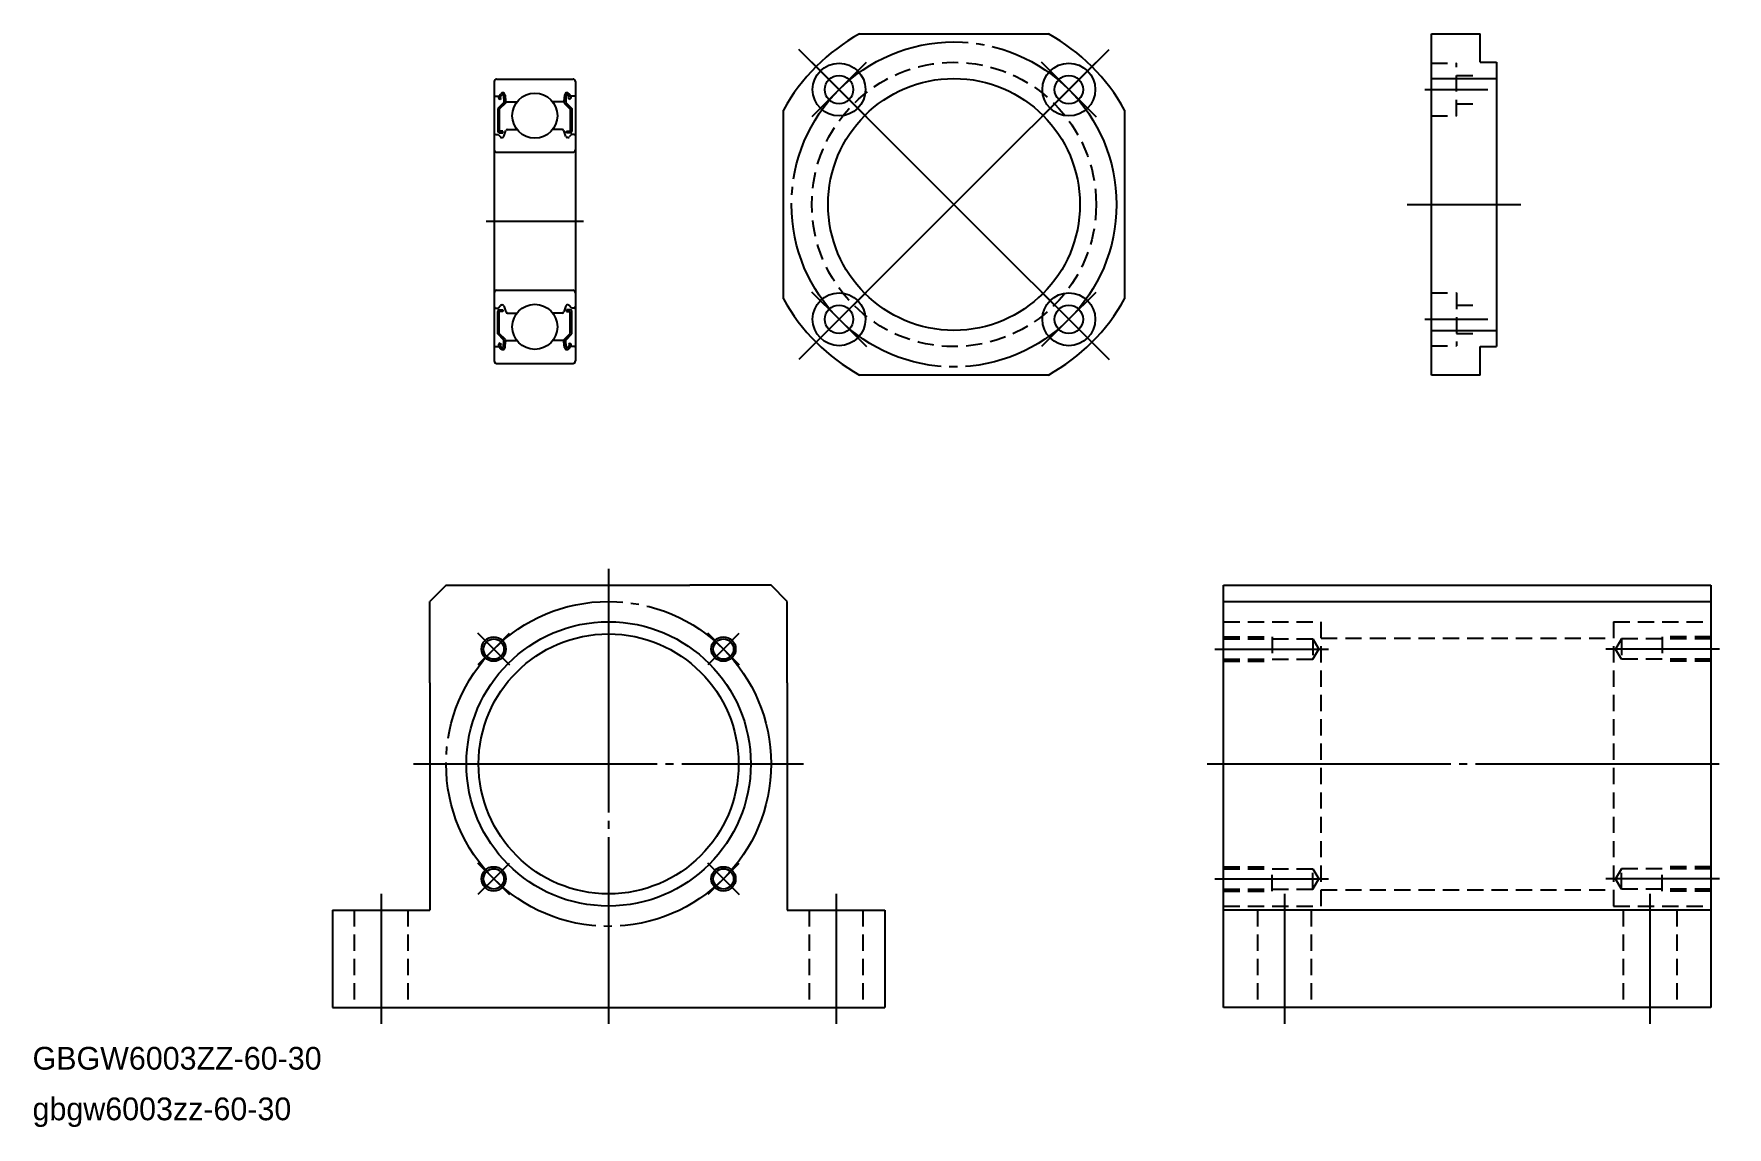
# Model space of a CAD drawing. Extents: x -159 to 50, y -27 to 107.
import ezdxf

# ---------------------------------------------------------------- set-up
doc = ezdxf.new("R2010")
doc.units = 0
doc.linetypes.add('CENTER', pattern=[33, 30, -1, 1, -1])
doc.linetypes.add('DASHED', pattern=[3, 2, -1])
doc.layers.get('0').update_dxf_attribs({"linetype": 'CONTINUOUS'})
doc.layers.add('CENTER', color=7, linetype='CONTINUOUS')

msp = doc.modelspace()

# ---------------------------------------------------------------- linework, layer by layer
at = {"color": 7, "linetype": 'CONTINUOUS'}
for p, q in [((-56.87, 107.29), (-33.64, 107.29)), ((13.52, 65.29), (13.52, 107.29)), ((13.52, 107.29), (19.52, 107.29)), ((19.52, 103.79), (19.52, 107.29)), ((19.52, 103.79), (21.52, 103.79)), ((21.52, 103.79), (21.52, 68.79)), ((13.52, 101.79), (21.52, 101.79)), ((-66.25, 74.67), (-66.25, 97.91)), ((-24.25, 97.91), (-24.25, 74.67)), ((13.52, 70.79), (21.52, 70.79)), ((19.52, 68.79), (21.52, 68.79)), ((19.52, 65.29), (19.52, 68.79)), ((-33.64, 65.29), (-56.87, 65.29)), ((19.52, 65.29), (13.52, 65.29)), ((-107.77, 39.41), (-109.77, 37.41)), ((-107.77, 39.41), (-97.77, 39.41)), ((-97.77, 39.41), (-77.77, 39.41)), ((-67.77, 39.41), (-77.77, 39.41)), ((-65.77, 37.41), (-67.77, 39.41)), ((-12.07, -12.59), (-12.07, 39.41)), ((-12.07, 39.41), (47.93, 39.41)), ((47.93, 39.41), (47.93, -12.59)), ((-109.77, 27.41), (-109.77, 37.41)), ((-65.77, 27.41), (-65.77, 37.41)), ((-12.07, 37.41), (47.93, 37.41)), ((-109.77, 27.41), (-109.77, -0.59)), ((-65.77, 27.41), (-65.77, -0.59)), ((-121.77, -0.59), (-121.77, -12.59)), ((-121.77, -0.59), (-109.77, -0.59)), ((-65.77, -0.59), (-53.77, -0.59)), ((-53.77, -0.59), (-53.77, -12.59)), ((47.93, -0.59), (-12.07, -0.59)), ((-121.77, -12.59), (-53.77, -12.59)), ((47.93, -12.59), (-12.07, -12.59))]:
    msp.add_line(p, q, dxfattribs=at)
at = {"color": 3, "linetype": 'DASHED'}
for p, q in [((13.52, 103.68), (16.62, 103.68)), ((16.62, 97.18), (16.62, 103.68)), ((16.62, 102.18), (19.52, 102.18)), ((16.62, 98.68), (19.52, 98.68)), ((13.52, 97.18), (16.62, 97.18)), ((13.52, 75.4), (16.62, 75.4)), ((16.62, 75.4), (16.62, 68.9)), ((16.62, 73.9), (19.52, 73.9)), ((13.52, 68.9), (16.62, 68.9)), ((16.62, 70.4), (19.52, 70.4)), ((-12.07, 34.91), (-0.07, 34.91)), ((-0.07, -0.09), (-0.07, 34.91)), ((35.93, 34.91), (47.93, 34.91)), ((35.93, 34.91), (35.93, -0.09)), ((-12.07, 33.05), (-6.07, 33.05)), ((-12.07, 32.8), (-1.07, 32.8)), ((-6.07, 33.05), (-6.07, 30.05)), ((-1.07, 32.8), (-0.35, 31.55)), ((-1.07, 32.8), (-1.07, 30.3)), ((-1.07, 30.3), (-0.35, 31.55)), ((-0.07, 32.91), (35.93, 32.91)), ((36.93, 32.8), (36.2, 31.55)), ((36.93, 30.3), (36.2, 31.55)), ((47.93, 32.8), (36.93, 32.8)), ((36.93, 32.8), (36.93, 30.3)), ((47.93, 33.05), (41.93, 33.05)), ((41.93, 33.05), (41.93, 30.05)), ((-12.07, 30.3), (-1.07, 30.3)), ((-12.07, 30.05), (-6.07, 30.05)), ((47.93, 30.3), (36.93, 30.3)), ((47.93, 30.05), (41.93, 30.05)), ((-12.07, 4.76), (-6.07, 4.76)), ((-12.07, 4.51), (-1.07, 4.51)), ((-6.07, 1.76), (-6.07, 4.76)), ((-1.07, 4.51), (-0.35, 3.26)), ((-1.07, 2.01), (-1.07, 4.51)), ((36.93, 4.51), (36.2, 3.26)), ((47.93, 4.51), (36.93, 4.51)), ((36.93, 2.01), (36.93, 4.51)), ((47.93, 4.76), (41.93, 4.76)), ((41.93, 1.76), (41.93, 4.76)), ((-1.07, 2.01), (-0.35, 3.26)), ((36.93, 2.01), (36.2, 3.26)), ((-12.07, 2.01), (-1.07, 2.01)), ((-12.07, 1.76), (-6.07, 1.76)), ((-0.07, 1.91), (35.93, 1.91)), ((47.93, 2.01), (36.93, 2.01)), ((47.93, 1.76), (41.93, 1.76)), ((-119.07, -0.59), (-119.07, -12.59)), ((-112.47, -0.59), (-112.47, -12.59)), ((-63.07, -0.59), (-63.07, -12.59)), ((-56.47, -0.59), (-56.47, -12.59)), ((-12.07, -0.09), (-0.07, -0.09)), ((-7.87, -0.59), (-7.87, -12.59)), ((-1.27, -0.59), (-1.27, -12.59)), ((35.93, -0.09), (47.93, -0.09)), ((37.13, -0.59), (37.13, -12.59)), ((43.73, -0.59), (43.73, -12.59))]:
    msp.add_line(p, q, dxfattribs=at)
for p, q in [((-101.85, 101.42), (-101.85, 67.02)), ((-101.55, 101.72), (-92.15, 101.72)), ((-91.85, 101.42), (-91.85, 67.02)), ((-101.75, 99.62), (-101.29, 99.62)), ((-100.67, 98.86), (-101.42, 98.11)), ((-101.42, 98.11), (-101.42, 95.32)), ((-101.29, 99.62), (-101.04, 99.92)), ((-101.11, 99.21), (-101.27, 99.34)), ((-100.47, 98.77), (-101.22, 98.02)), ((-101.22, 98.02), (-101.22, 95.32)), ((-101.14, 99.5), (-100.89, 99.79)), ((-100.99, 99.37), (-101.14, 99.5)), ((-101.11, 99.21), (-100.99, 99.37)), ((-100.71, 99.73), (-100.67, 98.86)), ((-100.51, 99.75), (-100.45, 99.02)), ((-100.47, 99.24), (-100.47, 98.77)), ((-100.35, 98.92), (-99.05, 98.92)), ((-93.35, 98.92), (-94.66, 98.92)), ((-93.19, 99.75), (-93.26, 99.02)), ((-93.24, 99.24), (-93.24, 98.77)), ((-93.24, 98.77), (-92.49, 98.02)), ((-92.99, 99.73), (-93.04, 98.86)), ((-93.04, 98.86), (-92.29, 98.11)), ((-92.57, 99.5), (-92.82, 99.79)), ((-92.72, 99.37), (-92.57, 99.5)), ((-92.59, 99.21), (-92.72, 99.37)), ((-92.41, 99.62), (-92.66, 99.92)), ((-92.59, 99.21), (-92.44, 99.34)), ((-92.49, 98.02), (-92.49, 95.32)), ((-91.95, 99.62), (-92.41, 99.62)), ((-92.29, 98.11), (-92.29, 95.32)), ((-101.65, 94.92), (-101.35, 94.92)), ((-101.35, 94.92), (-101.08, 94.6)), ((-100.77, 95.32), (-101.22, 95.32)), ((-101.22, 95.12), (-100.77, 95.12)), ((-100.92, 94.52), (-100.86, 94.52)), ((-100.77, 95.12), (-100.77, 95.32)), ((-100.67, 94.66), (-100.4, 95.39)), ((-100.21, 95.52), (-99.05, 95.52)), ((-93.49, 95.52), (-94.66, 95.52)), ((-93.03, 94.66), (-93.3, 95.39)), ((-92.94, 95.12), (-92.94, 95.32)), ((-92.94, 95.32), (-92.49, 95.32)), ((-92.49, 95.12), (-92.94, 95.12)), ((-92.78, 94.52), (-92.85, 94.52)), ((-92.35, 94.92), (-92.63, 94.6)), ((-92.05, 94.92), (-92.35, 94.92)), ((-101.55, 92.72), (-92.15, 92.72)), ((-101.55, 75.72), (-92.15, 75.72)), ((-101.65, 73.52), (-101.35, 73.52)), ((-101.42, 70.34), (-101.42, 73.12)), ((-101.35, 73.52), (-101.08, 73.85)), ((-101.22, 73.32), (-100.77, 73.32)), ((-101.22, 70.42), (-101.22, 73.12)), ((-100.77, 73.12), (-101.22, 73.12)), ((-100.92, 73.92), (-100.86, 73.92)), ((-100.77, 73.32), (-100.77, 73.12)), ((-100.67, 73.79), (-100.4, 73.06)), ((-93.03, 73.79), (-93.3, 73.06)), ((-92.94, 73.32), (-92.94, 73.12)), ((-92.49, 73.32), (-92.94, 73.32)), ((-92.94, 73.12), (-92.49, 73.12)), ((-92.78, 73.92), (-92.85, 73.92)), ((-92.35, 73.52), (-92.63, 73.85)), ((-92.49, 70.42), (-92.49, 73.12)), ((-92.05, 73.52), (-92.35, 73.52)), ((-92.29, 70.34), (-92.29, 73.12)), ((-100.21, 72.92), (-99.05, 72.92)), ((-93.49, 72.92), (-94.66, 72.92)), ((-101.75, 68.82), (-101.29, 68.82)), ((-100.67, 69.59), (-101.42, 70.34)), ((-101.29, 68.82), (-101.04, 68.53)), ((-101.11, 69.23), (-101.27, 69.11)), ((-100.47, 69.67), (-101.22, 70.42)), ((-100.99, 69.08), (-101.14, 68.95)), ((-101.14, 68.95), (-100.89, 68.65)), ((-101.11, 69.23), (-100.99, 69.08)), ((-100.71, 68.71), (-100.67, 69.59)), ((-100.51, 68.69), (-100.45, 69.43)), ((-100.47, 69.2), (-100.47, 69.67)), ((-100.35, 69.52), (-99.05, 69.52)), ((-93.35, 69.52), (-94.66, 69.52)), ((-93.19, 68.69), (-93.26, 69.43)), ((-93.24, 69.67), (-92.49, 70.42)), ((-93.24, 69.2), (-93.24, 69.67)), ((-93.04, 69.59), (-92.29, 70.34)), ((-92.99, 68.71), (-93.04, 69.59)), ((-92.57, 68.95), (-92.82, 68.65)), ((-92.59, 69.23), (-92.72, 69.08)), ((-92.72, 69.08), (-92.57, 68.95)), ((-92.41, 68.82), (-92.66, 68.53)), ((-92.59, 69.23), (-92.44, 69.11)), ((-91.95, 68.82), (-92.41, 68.82)), ((-101.55, 66.72), (-92.15, 66.72)), ((-99.05, 66.72), (-99.05, 66.72)), ((-96.85, 66.72), (-96.85, 66.72))]:
    msp.add_line(p, q)
msp.add_circle((-45.25, 86.29), 17.5, dxfattribs=at)
at = {"color": 7, "linetype": 'CONTINUOUS'}
for centre, radius in [((-59.4, 100.43), 3.25), ((-59.4, 100.43), 1.75), ((-31.11, 100.43), 3.25), ((-31.11, 100.43), 1.75), ((-45.25, 86.29), 15.5), ((-59.4, 72.15), 3.25), ((-31.11, 72.15), 3.25), ((-59.4, 72.15), 1.75), ((-31.11, 72.15), 1.75), ((-87.77, 17.41), 17.5), ((-87.77, 17.41), 16), ((-101.91, 31.55), 1.25), ((-73.63, 31.55), 1.25), ((-101.91, 3.26), 1.25), ((-73.63, 3.26), 1.25)]:
    msp.add_circle(centre, radius, dxfattribs=at)
for centre in [(-96.85, 97.22), (-96.85, 71.22)]:
    msp.add_circle(centre, 2.78)
at = {"color": 3, "linetype": 'CONTINUOUS'}
for centre in [(-101.91, 31.55), (-73.63, 31.55), (-101.91, 3.26), (-73.63, 3.26)]:
    msp.add_circle(centre, 1.5, dxfattribs=at)
at = {"color": 7, "linetype": 'CONTINUOUS'}
for start, end in [(118.955, 151.045), (28.955, 61.045), (208.955, 241.045), (298.955, 331.045)]:
    msp.add_arc((-45.25, 86.29), 24, start, end, dxfattribs=at)
for centre, radius, start, end in [((-101.55, 101.42), 0.3, 90, 180), ((-92.15, 101.42), 0.3, 0, 90), ((-101.75, 99.72), 0.1, 180, 270), ((-101.14, 99.5), 0.2, 140.0031, 230.0823), ((-100.81, 99.73), 0.3, 4.9968, 140.0031), ((-100.81, 99.73), 0.1, 2.8198, 140.0012), ((-100.35, 99.02), 0.1, 184.9968, 270), ((-93.35, 99.02), 0.1, 270, 355.0032), ((-92.89, 99.73), 0.3, 39.9969, 175.0032), ((-92.89, 99.73), 0.1, 39.9988, 177.1802), ((-92.57, 99.5), 0.2, 309.9177, 39.9969), ((-91.95, 99.72), 0.1, 270, 0), ((-101.65, 94.72), 0.2, 90, 180), ((-101.22, 95.32), 0.2, 180, 270), ((-100.92, 94.72), 0.2, 219.9947, 270), ((-100.86, 94.72), 0.2, 270, 339.9921), ((-100.21, 95.32), 0.2, 90, 159.9921), ((-93.49, 95.32), 0.2, 20.0079, 90), ((-92.85, 94.72), 0.2, 200.0079, 270), ((-92.78, 94.72), 0.2, 270, 320.0053), ((-92.49, 95.32), 0.2, 270, 0), ((-92.05, 94.72), 0.2, 0, 90), ((-101.55, 93.02), 0.3, 180, 270), ((-92.15, 93.02), 0.3, 270, 0), ((-101.55, 75.42), 0.3, 90, 180), ((-92.15, 75.42), 0.3, 0, 90), ((-101.65, 73.72), 0.2, 180, 270), ((-101.22, 73.12), 0.2, 90, 180), ((-100.92, 73.72), 0.2, 90, 140.0053), ((-100.86, 73.72), 0.2, 20.0079, 90), ((-100.21, 73.12), 0.2, 200.0079, 270), ((-93.49, 73.12), 0.2, 270, 339.9921), ((-92.85, 73.72), 0.2, 90, 159.9921), ((-92.78, 73.72), 0.2, 39.9947, 90), ((-92.49, 73.12), 0.2, 0, 90), ((-92.05, 73.72), 0.2, 270, 0), ((-101.75, 68.72), 0.1, 90, 180), ((-101.14, 68.95), 0.2, 129.9177, 219.9969), ((-100.35, 69.42), 0.1, 90, 175.0032), ((-93.35, 69.42), 0.1, 4.9968, 90), ((-92.57, 68.95), 0.2, 320.0031, 50.0823), ((-91.95, 68.72), 0.1, 0, 90), ((-101.55, 67.02), 0.3, 180, 270), ((-100.81, 68.72), 0.3, 219.9969, 355.0032), ((-100.81, 68.72), 0.1, 219.9988, 357.1802), ((-92.89, 68.72), 0.3, 184.9968, 320.0031), ((-92.89, 68.72), 0.1, 182.8198, 320.0012), ((-92.15, 67.02), 0.3, 270, 0)]:
    msp.add_arc(centre, radius, start, end)
at = {"layer": 'CENTER', "color": 1, "linetype": 'CENTER'}
for p, q in [((-45.25, 86.29), (-64.35, 105.38)), ((-45.25, 86.29), (-26.16, 105.38)), ((-59.4, 100.43), (-62.76, 103.79)), ((-59.4, 100.43), (-56.04, 103.79)), ((-31.11, 100.43), (-34.47, 103.79)), ((-31.11, 100.43), (-27.75, 103.79)), ((-59.4, 100.43), (-62.76, 97.07)), ((-59.4, 100.43), (-56.04, 97.07)), ((-31.11, 100.43), (-34.47, 97.07)), ((-31.11, 100.43), (-27.75, 97.07)), ((12.72, 100.43), (20.45, 100.43)), ((-45.25, 86.29), (-64.35, 67.2)), ((-45.25, 86.29), (-26.16, 67.2)), ((10.52, 86.29), (24.52, 86.29)), ((-59.4, 72.15), (-62.76, 75.51)), ((-59.4, 72.15), (-56.04, 75.51)), ((-31.11, 72.15), (-34.47, 75.51)), ((-31.11, 72.15), (-27.75, 75.51)), ((-59.4, 72.15), (-62.76, 68.79)), ((-59.4, 72.15), (-56.04, 68.79)), ((-31.11, 72.15), (-34.47, 68.79)), ((-31.11, 72.15), (-27.75, 68.79)), ((12.72, 72.15), (20.45, 72.15)), ((-87.77, 41.41), (-87.77, -14.59)), ((-101.91, 31.55), (-103.86, 33.49)), ((-101.91, 31.55), (-99.97, 33.49)), ((-73.63, 31.55), (-75.57, 33.49)), ((-73.63, 31.55), (-71.68, 33.49)), ((-101.91, 31.55), (-103.86, 29.6)), ((-101.91, 31.55), (-99.97, 29.6)), ((-73.63, 31.55), (-75.57, 29.6)), ((-73.63, 31.55), (-71.68, 29.6)), ((-13.13, 31.55), (-0.35, 31.55)), ((-13.13, 31.55), (0.86, 31.55)), ((48.98, 31.55), (34.99, 31.55)), ((48.98, 31.55), (36.2, 31.55)), ((-111.77, 17.41), (-63.77, 17.41)), ((-14.07, 17.41), (49.93, 17.41)), ((-101.91, 3.26), (-103.86, 5.21)), ((-101.91, 3.26), (-99.97, 5.21)), ((-73.63, 3.26), (-75.57, 5.21)), ((-73.63, 3.26), (-71.68, 5.21)), ((-101.91, 3.26), (-103.86, 1.32)), ((-101.91, 3.26), (-99.97, 1.32)), ((-73.63, 3.26), (-75.57, 1.32)), ((-73.63, 3.26), (-71.68, 1.32)), ((-13.13, 3.26), (-0.35, 3.26)), ((-13.13, 3.26), (0.86, 3.26)), ((48.98, 3.26), (34.99, 3.26)), ((48.98, 3.26), (36.2, 3.26)), ((-115.77, 1.41), (-115.77, -14.59)), ((-59.77, 1.41), (-59.77, -14.59)), ((-4.57, 1.41), (-4.57, -14.59)), ((40.43, 1.41), (40.43, -14.59))]:
    msp.add_line(p, q, dxfattribs=at)
at = {"layer": 'CENTER'}
msp.add_line((-102.85, 84.22), (-90.85, 84.22), dxfattribs=at)
at = {"layer": 'CENTER', "color": 1, "linetype": 'CENTER'}
for centre in [(-45.25, 86.29), (-87.77, 17.41)]:
    msp.add_circle(centre, 20, dxfattribs=at)

# ---------------------------------------------------------------- texts
at = {"linetype": 'CONTINUOUS'}
for s, p in [('GBGW6003ZZ-60-30', (-158.68, -20.23)), ('gbgw6003zz-60-30', (-158.68, -26.46))]:
    msp.add_text(s, height=2.8, dxfattribs=at).set_placement(p)

doc.saveas('drawing.dxf')
